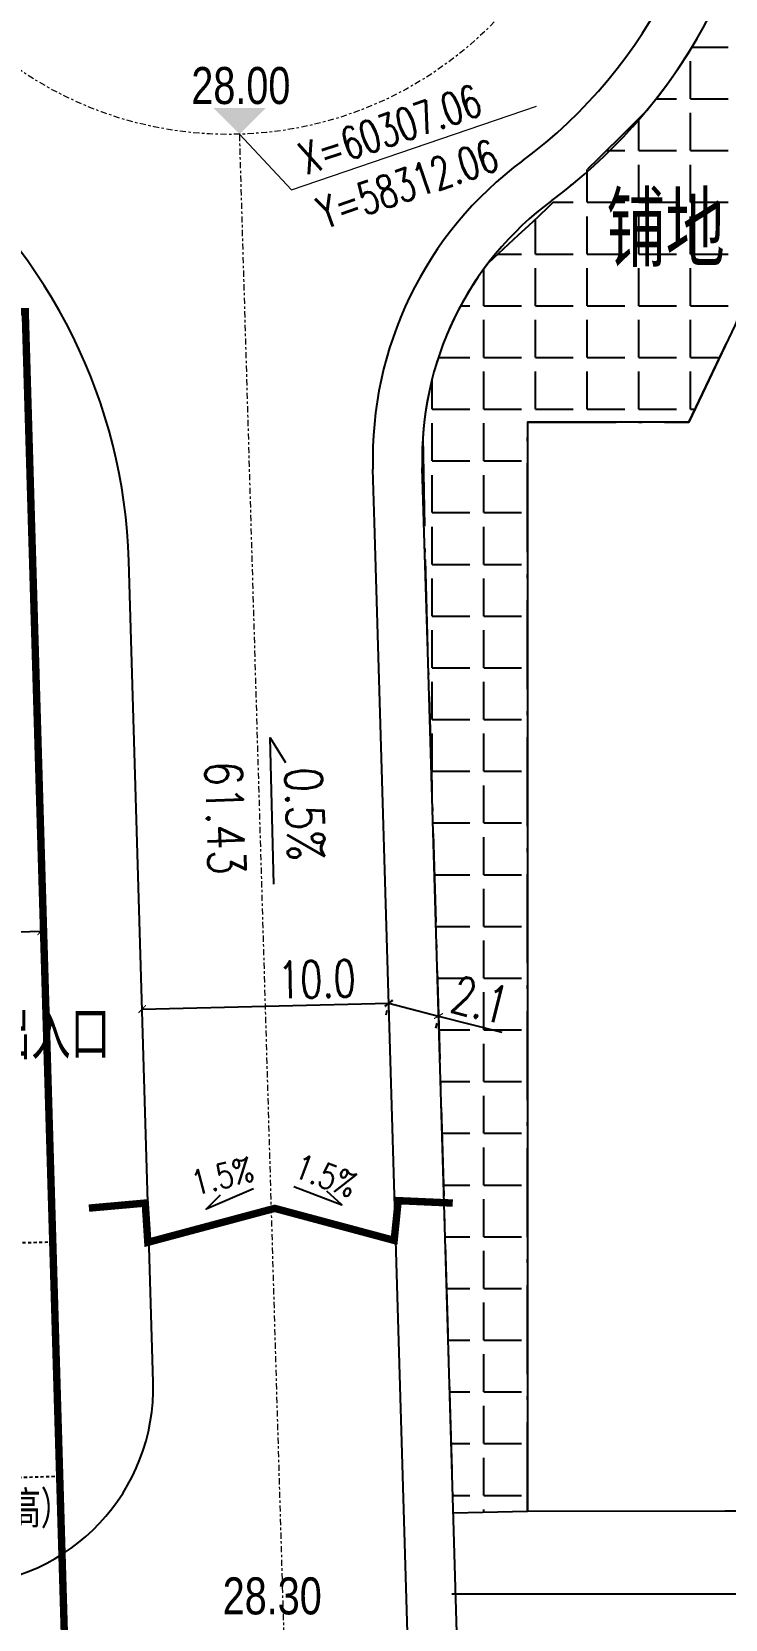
# Model space of a CAD drawing. Header units: inches. Extents: x 393 to 1582, y 246 to 1188.
# Drawn here: x 1267.7 to 1295.8, y 456.1 to 520.4 of the extents above; entities that cross this region are included whole.
import ezdxf

# ---------------------------------------------------------------- set-up
doc = ezdxf.new("R2010")
doc.units = ezdxf.units.IN
doc.header["$MEASUREMENT"] = 0
for name, pattern in [('ACAD_ISO10W100', [18.5, 12, -3, 0.5, -3]), ('CENTERX2', [4, 2.5, -0.5, 0.5, -0.5]), ('DASHED2', [0.375, 0.25, -0.125]), ('DOTE', [2.4200000000000004, 2, -0.2, 0.02, -0.2])]:
    doc.linetypes.add(name, pattern=pattern)
for name, color, linetype in [('ELEV', 1, 'Continuous'), ('FRAME', 7, 'Continuous'), ('JIAJU', 8, 'Continuous'), ('PUB_TEXT', 7, 'Continuous'), ('ROAD-TEXT', 4, 'Continuous'), ('roaddim', 2, 'Continuous'), ('roadradiu', 3, 'Continuous'), ('WALL', 40, 'Continuous'), ('车库边线', 4, 'DOTE')]:
    doc.layers.add(name, color=color, linetype=linetype)
for name, color, linetype, lineweight in [('ROAD', 1, 'Continuous', 25), ('ROAD-CENTER', 7, 'CENTERX2', 18), ('ROAD-ZB', 4, 'Continuous', 15)]:
    doc.layers.add(name, color=color, linetype=linetype, lineweight=lineweight)
doc.styles.add('_HZTXT', font='txt.shx', dxfattribs={"width": 0.8, "bigfont": 'hztxt.shx'})
doc.styles.add('DIM_FONT', font='SIMPLEX.shx', dxfattribs={"width": 0.8})
doc.styles.add('FLS', font='', dxfattribs={"width": 0.8})
doc.styles.add('HZ', font='simplex.shx', dxfattribs={"width": 0.7, "bigfont": 'hztxt.shx'})
doc.styles.get('FLS').set_extended_font_data('创艺繁隶书')
doc.dimstyles.new('NORMAL', dxfattribs={"dimtxt": 1.5, "dimasz": 0.3, "dimexe": 0.5, "dimexo": 0.3, "dimgap": 0.3, "dimtad": 1, "dimdec": 1, "dimzin": 1, "dimdsep": 46, "dimtxsty": 'HZ', "dimblk": 'ARCHTICK', "dimcen": 0, "dimclrt": 256, "dimadec": 0, "dimazin": 0, "dimtfac": 1, "dimtdec": 1, "dimtofl": 0, "dimtmove": 0, "dimatfit": 3, "dimldrblk": 'ARCHTICK', "dimfxl": 1, "dimtolj": 2, "dimtzin": 0, "dimarcsym": 0})

# ---------------------------------------------------------------- blocks, each defined once
blk = doc.blocks.new('_ARCHTICK')
at = {"color": 0, "linetype": 'ByBlock', "const_width": 0.15}
blk.add_lwpolyline([(-0.5, -0.5), (0.5, 0.5)], dxfattribs=at)
blk = doc.blocks.new('*D178')
at = {"layer": 'DEFPOINTS', "color": 0, "ltscale": 0.3, "transparency": 16777216}
for p in [(1272.125881652473, 480.8229958899674), (1282.123254135588, 481.0597119556252), (1282.123254135586, 481.0597119556785)]:
    blk.add_point(p, dxfattribs=at)
at = {"layer": 'roaddim', "color": 0, "lineweight": -2, "ltscale": 0.3, "transparency": 16777216}
for p, q in [((1272.118780294458, 481.1229118293811), (1272.114046055781, 481.3228557890434)), ((1282.116152777573, 481.3596278950388), (1282.111418538896, 481.5595718547012)), ((1272.125881652472, 480.8229958900208), (1282.123254135586, 481.0597119556785))]:
    blk.add_line(p, q, dxfattribs=at)
at = {"layer": 'roaddim', "color": 0, "lineweight": -2, "ltscale": 0.3, "transparency": 16777216, "xscale": 0.3, "yscale": 0.3, "zscale": 0.3}
for p, rotation in [((1282.123254135586, 481.0597119556785), 1.356386166508909), ((1272.125881652472, 480.8229958900208), 181.3563861665089)]:
    blk.add_blockref('_ARCHTICK', p, dxfattribs=dict(at, rotation=rotation))
at = {"layer": 'roaddim', "ltscale": 0.3, "transparency": 16777216, "insert": (1279.207486432564, 482.0409672041637), "char_height": 1.5, "attachment_point": 5, "rotation": 1.3563861665089094, "style": 'HZ'}
blk.add_mtext('\\A2;10.0', dxfattribs=at)
blk = doc.blocks.new('*D346')
at = {"layer": 'DEFPOINTS', "color": 0, "ltscale": 0.3, "transparency": 16777216}
for p in [(1282.123254135594, 481.0597119556251), (1284.139400615134, 480.5436314602485), (1284.139400615115, 480.5436314601779)]:
    blk.add_point(p, dxfattribs=at)
at = {"layer": 'roaddim', "color": 0, "lineweight": -2, "ltscale": 0.3, "transparency": 16777216}
for p, q in [((1282.048860583096, 480.7690822954962), (1281.999264881412, 480.575329188673)), ((1282.123254135576, 481.0597119555545), (1284.139400615115, 480.5436314601779)), ((1284.139400615115, 480.5436314601779), (1286.706629279587, 479.8864884131071)), ((1284.065007062635, 480.2530018001197), (1284.015411360951, 480.0592486932965))]:
    blk.add_line(p, q, dxfattribs=at)
at = {"layer": 'roaddim', "color": 0, "lineweight": -2, "ltscale": 0.3, "transparency": 16777216, "xscale": 0.3, "yscale": 0.3, "zscale": 0.3}
for p, rotation in [((1282.123254135576, 481.0597119555545), 165.6420770955957), ((1284.139400615115, 480.5436314601779), 345.6420770955958)]:
    blk.add_blockref('_ARCHTICK', p, dxfattribs=dict(at, rotation=rotation))
at = {"layer": 'roaddim', "ltscale": 0.3, "transparency": 16777216, "insert": (1285.828707211161, 481.1950669708444), "char_height": 1.5, "attachment_point": 5, "rotation": 345.64207709559577, "style": 'HZ'}
blk.add_mtext('\\A2;2.1', dxfattribs=at)
blk = doc.blocks.new('*D195')
at = {"layer": 'DEFPOINTS', "color": 0, "ltscale": 0.3, "transparency": 16777216}
for p in [(1262.533112839491, 483.8173690470568), (1268.030706569183, 483.9800441315084), (1268.030706569181, 483.9800441315811)]:
    blk.add_point(p, dxfattribs=at)
at = {"layer": 'roaddim', "color": 0, "lineweight": -2, "ltscale": 0.3, "transparency": 16777216}
for p, q in [((1268.021833382758, 484.2799128804015), (1268.01591792514, 484.4798253797362)), ((1262.524239653067, 484.1172377959498), (1262.518324195448, 484.3171502952846)), ((1262.533112839489, 483.8173690471295), (1268.030706569181, 483.9800441315811))]:
    blk.add_line(p, q, dxfattribs=at)
at = {"layer": 'roaddim', "color": 0, "lineweight": -2, "ltscale": 0.3, "transparency": 16777216, "xscale": 0.3, "yscale": 0.3, "zscale": 0.3}
for p, rotation in [((1262.533112839489, 483.8173690471295), 181.6949009589033), ((1268.030706569181, 483.9800441315811), 1.694900958903327)]:
    blk.add_blockref('_ARCHTICK', p, dxfattribs=dict(at, rotation=rotation))
at = {"layer": 'roaddim', "ltscale": 0.3, "transparency": 16777216, "insert": (1265.250853551849, 484.9482472104809), "char_height": 1.5, "attachment_point": 5, "rotation": 1.694900958903327, "style": 'HZ'}
blk.add_mtext('\\A2;5.5', dxfattribs=at)
blk = doc.blocks.new('*D230')
at = {"layer": 'DEFPOINTS', "color": 0, "ltscale": 0.3, "transparency": 16777216}
for p in [(1275.635495153657, 531.2640353298186), (1265.595812215624, 520.1193161092372)]:
    blk.add_point(p, dxfattribs=at)
at = {"layer": 'roadradiu', "color": 0, "lineweight": -2, "ltscale": 0.3, "transparency": 16777216}
blk.add_line((1269.109701243933, 524.0199678364378), (1265.595812215624, 520.1193161092372), dxfattribs=at)
at = {"layer": 'roadradiu', "color": 0, "lineweight": -2, "ltscale": 0.3, "transparency": 16777216, "xscale": 0.3, "yscale": 0.3, "zscale": 0.3, "rotation": 227.9859980761087}
blk.add_blockref('_ARCHTICK', (1265.595812215624, 520.1193161092372), dxfattribs=at)
at = {"layer": 'roadradiu', "ltscale": 0.3, "transparency": 16777216, "insert": (1266.773420043107, 522.9953141629142), "char_height": 1.5, "attachment_point": 5, "rotation": 47.98599807610869, "style": 'HZ'}
blk.add_mtext('\\A2;R15.0', dxfattribs=at)
blk = doc.blocks.new('*D366')
at = {"layer": 'DEFPOINTS', "color": 0, "ltscale": 0.3, "transparency": 16777216}
for p in [(1186.266564811057, 889.5602582818965), (1351.243188341855, 417.5616209020873)]:
    blk.add_point(p, dxfattribs=at)
at = {"layer": 'roadradiu', "color": 0, "lineweight": -2, "ltscale": 0.3, "transparency": 16777216}
blk.add_line((1189.230186723335, 881.0813266953061), (1186.266564811057, 889.5602582818965), dxfattribs=at)
at = {"layer": 'roadradiu', "color": 0, "lineweight": -2, "ltscale": 0.3, "transparency": 16777216, "xscale": 0.5, "yscale": 0.5, "zscale": 0.5, "rotation": 109.2659378040136}
blk.add_blockref('_ARCHTICK', (1186.266564811057, 889.5602582818965), dxfattribs=at)
at = {"layer": 'roadradiu', "ltscale": 0.3, "transparency": 16777216, "insert": (1189.256270614178, 884.1889696333924), "char_height": 1.5, "attachment_point": 5, "rotation": 289.2659378040137, "style": 'HZ'}
blk.add_mtext('\\A2;R500.0', dxfattribs=at)
blk = doc.blocks.new('*D367')
at = {"layer": 'DEFPOINTS', "color": 0, "ltscale": 0.3, "transparency": 16777216}
for p in [(1102.699822334727, 855.8109969237985), (1268.803820426708, 491.9298874692677)]:
    blk.add_point(p, dxfattribs=at)
at = {"layer": 'roadradiu', "color": 0, "lineweight": -2, "ltscale": 0.3, "transparency": 16777216}
blk.add_line((1105.544353302054, 849.5795329243863), (1102.699822334727, 855.8109969237985), dxfattribs=at)
at = {"layer": 'roadradiu', "color": 0, "lineweight": -2, "ltscale": 0.3, "transparency": 16777216, "xscale": 0.5, "yscale": 0.5, "zscale": 0.5, "rotation": 114.5356906864757}
blk.add_blockref('_ARCHTICK', (1102.699822334727, 855.8109969237985), dxfattribs=at)
at = {"layer": 'roadradiu', "ltscale": 0.3, "transparency": 16777216, "insert": (1105.284905728324, 852.6764365322638), "char_height": 1.5, "attachment_point": 5, "rotation": 294.5356906864757, "style": 'HZ'}
blk.add_mtext('\\A2;R400.0', dxfattribs=at)
blk = doc.blocks.new('*D368')
at = {"layer": 'DEFPOINTS', "color": 0, "ltscale": 0.3, "transparency": 16777216}
for p in [(1082.316932487506, 845.7979993793334), (1268.803820426708, 491.9298874692678)]:
    blk.add_point(p, dxfattribs=at)
at = {"layer": 'roadradiu', "color": 0, "lineweight": -2, "ltscale": 0.3, "transparency": 16777216}
blk.add_line((1085.510520443466, 839.738007962873), (1082.316932487506, 845.7979993793334), dxfattribs=at)
at = {"layer": 'roadradiu', "color": 0, "lineweight": -2, "ltscale": 0.3, "transparency": 16777216, "xscale": 0.5, "yscale": 0.5, "zscale": 0.5, "rotation": 117.7890269071793}
blk.add_blockref('_ARCHTICK', (1082.316932487506, 845.7979993793334), dxfattribs=at)
at = {"layer": 'roadradiu', "ltscale": 0.3, "transparency": 16777216, "insert": (1085.075738869174, 842.8151966120554), "char_height": 1.5, "attachment_point": 5, "rotation": 297.7890269071793, "style": 'HZ'}
blk.add_mtext('\\A2;R400.0', dxfattribs=at)

msp = doc.modelspace()

# ---------------------------------------------------------------- hatches: boundary and pattern name
at = {"layer": 'JIAJU', "linetype": 'ACAD_ISO10W100', "ltscale": 0.3}
h = msp.add_hatch(dxfattribs=at)
h.set_pattern_fill('ANGLE', color=0, scale=0.3, style=0)
h.set_pattern_definition([(0, (-57035.97997173201, -59790.78773423353), (0, 2.0955), [1.524, -0.5715]), (90, (-57035.97997173201, -59790.78773423353), (-2.0955, 1.283081307217396e-16), [1.524, -0.5715])])
edge = h.paths.add_edge_path()
edge.add_line((1283.503452798855, 503.9851972423194), (1283.592191480072, 499.0363687327181))
edge.add_line((1283.592191480072, 499.0363687327181), (1284.734983716562, 460.4161132731306))
edge.add_line((1284.734983716562, 460.4161132731306), (1287.749874075876, 460.4904105548986))
edge.add_line((1287.749874075876, 460.4904105548986), (1287.74678244041, 504.6106896398188))
edge.add_line((1287.74678244041, 504.6106896398188), (1294.291095964947, 504.6111722267152))
edge.add_line((1294.291095964947, 504.6111722267152), (1309.308493385748, 536.1667791065984))
edge.add_line((1309.308493385748, 536.1667791065985), (1328.380088110208, 536.1667196382906))
edge.add_line((1328.380088110208, 536.1667196382906), (1328.380088110208, 538.4720168085252))
edge.add_line((1328.380088110208, 538.4720168085252), (1296.440835540694, 538.4151059753705))
edge.add_arc((1275.635495153665, 531.2640353297458), 21.99999999997398, -39.6120568156835, 18.968523411346098, ccw=False)
edge.add_arc((1162.825424030272, 645.6686975724507), 182.5702879474493, 312.49720502657226, 315.29444399457816, ccw=False)
edge.add_arc((1296.47629516219, 503.1453395026174), 13.00000000026364, 142.5082929573078, 176.2958584262834)

# ---------------------------------------------------------------- linework, layer by layer
at = {"layer": 'ELEV', "color": 0, "linetype": 'ACAD_ISO10W100', "ltscale": 0.3}
msp.add_line((1262.219459138252, 497.7937512666531, 0.002261849602265817), (1267.716913437567, 497.9611383482543, 0.002290351380237512), dxfattribs=at)
at = {"layer": 'ELEV', "color": 0}
msp.add_solid([(1275.018498121224, 517.3312581698766), (1277.1398184648, 517.3312581698766), (1276.079158293012, 516.2705979980884)], dxfattribs=at)
msp.add_solid([(1275.018498121224, 517.3312581698766), (1277.1398184648, 517.3312581698766), (1276.079158293012, 516.2705979980884)], dxfattribs=at)
msp.add_solid([(1275.018498121224, 517.3312581698766), (1277.1398184648, 517.3312581698766), (1276.079158293012, 516.2705979980884)], dxfattribs=at)
msp.add_solid([(1275.018498121224, 517.3312581698766), (1277.1398184648, 517.3312581698766), (1276.079158293012, 516.2705979980884)], dxfattribs=at)
at = {"layer": 'JIAJU', "color": 0, "linetype": 'ACAD_ISO10W100', "ltscale": 0.3}
msp.add_lwpolyline([(1283.503452798855, 503.9851972423194), (1283.592191480072, 499.0363687327181), (1284.734983716562, 460.4161132731306), (1287.749874075876, 460.4904105548986, 0.02959805427590614), (1287.749874075876, 460.4904105548986), (1287.74678244041, 504.6106896398188), (1294.291095964947, 504.6111722267152), (1309.308493385748, 536.1667791065985), (1328.380088110208, 536.1667196382906), (1328.380088110208, 538.4720168085252), (1296.440835540694, 538.4151059753705, -0.2613220532045017), (1292.583835174695, 517.2371407863967, -0.01220586359084263), (1286.161556393222, 511.0577452135759, 0.1485035085030718)], format="xyb", close=True, dxfattribs=at)
at = {"layer": 'ROAD', "color": 0, "linetype": 'Continuous'}
for p, q in [((1281.546765530432, 500.5419384619591), (1281.482857830256, 502.701676363321)), ((1281.546765530432, 500.5419384619591), (1281.482857830256, 502.701676363321)), ((1283.702400152333, 495.3119060168602), (1283.481982807805, 502.7608314485761)), ((1283.702400152333, 495.3119060168602), (1283.481982807805, 502.7608314485761)), ((1283.016239328166, 450.8815963205626), (1281.546765530411, 500.5419384619445)), ((1272.572892240599, 465.7164327282508), (1271.588601199118, 498.9804834337402)), ((1268.502907630756, 471.3985354061652, 0.002289498533114072), (1267.780848530828, 495.8004749747261, 0.002289498533114072)), ((1285.015364305736, 450.9407514058103), (1283.702400152318, 495.3119060168747)), ((1285.015364305736, 450.9407514058103), (1283.702400152318, 495.3119060168747))]:
    msp.add_line(p, q, dxfattribs=at)
at = {"layer": 'ROAD', "color": 0, "linetype": 'DASHED2', "ltscale": 0.5}
for p, q in [((1263.005318893499, 471.2356916017371, 0.002263878594174247), (1268.502907630734, 471.3985354061506, 0.002292380720569016)), ((1268.783892115041, 461.9026833264934, 0.002289498533114072), (1268.560401124445, 469.4555465860968, 0.002289498533114072)), ((1263.286298428132, 461.7400067959816), (1268.78389211579, 461.9026833007075, 2.850213944966288e-05))]:
    msp.add_line(p, q, dxfattribs=at)
at = {"layer": 'ROAD', "color": 0, "ltscale": 0.3}
msp.add_line((1284.685900876176, 457.1300845006982), (1318.693470680607, 457.1325291538588), dxfattribs=at)
at = {"layer": 'ROAD', "color": 0, "linetype": 'Continuous'}
for centre, radius, start, end in [((1275.635495153635, 531.2640353297603), 20, 306.5448201286308, 55.25352081031002), ((1275.635495153635, 531.2640353297603), 22, 306.5448201286308, 38.4968314817443), ((1249.598226280302, 498.3297830959264), 22, 1.6949009590849, 100.3202827901233), ((1296.476295161928, 503.1453395027048), 15, 126.5448201286307, 181.6949155496541), ((1296.476295161928, 503.1453395027048), 13, 126.5448201286307, 181.6949155496541)]:
    msp.add_arc(centre, radius, start, end, dxfattribs=at)
at = {"layer": 'ROAD', "color": 0}
msp.add_arc((1264.576392270117, 465.4798144235893), 8, 271.6949216496367, 1.6949009590849, dxfattribs=at)
at = {"layer": 'ROAD-CENTER', "color": 5, "ltscale": 0.1}
msp.add_line((1281.04900137464, 348.3165261398818), (1276.079158293019, 516.2705979980884), dxfattribs=at)
msp.add_circle((1275.635495153635, 531.2640353297603), 15, dxfattribs=at)
at = {"layer": 'ROAD-TEXT', "color": 0}
msp.add_lwpolyline([(1277.462724461142, 485.8929692766533), (1277.462724461142, 485.8929692766533), (1277.310584386303, 491.8190990682479), (1277.934425903369, 490.8173792272274)], dxfattribs=at)
at = {"layer": 'ROAD-TEXT', "color": 0, "ltscale": 0.3}
for points in [[(1276.639654354361, 473.5408824710531), (1274.71804297466, 472.7229067952058), (1275.308239974854, 473.2973205789231)], [(1278.271408916038, 473.6392756175692), (1280.221816871513, 472.8925606064359), (1279.610883674302, 473.4448687835166)]]:
    msp.add_lwpolyline(points, dxfattribs=at)
at = {"layer": 'ROAD-TEXT', "color": 0, "const_width": 0.2999999999999999}
msp.add_lwpolyline([(1269.9682092323, 472.7619828615344), (1272.252865305892, 472.966087932181), (1272.355978342728, 471.375782211725), (1277.500589280485, 472.7517780372355), (1282.342072421985, 471.4541444356647), (1282.506297414156, 473.0648290581804), (1284.717526477814, 472.9661914371018)], dxfattribs=at)
at = {"layer": 'ROAD-ZB', "color": 0, "ltscale": 0.3}
for points in [[(1278.177827483226, 514.0192349621713), (1288.11439350174, 517.4125601395928)], [(1278.177827483226, 514.0192349621713), (1288.11439350174, 517.4125601395928)], [(1278.177827483226, 514.0192349621713), (1286.964917821032, 517.0200155964477)], [(1276.079158293019, 516.2705979980884), (1278.177827483226, 514.0192349621713)], [(1276.079158293019, 516.2705979980884), (1278.177827483226, 514.0192349621713)], [(1276.079158293019, 516.2705979980884), (1278.177827483226, 514.0192349621713)]]:
    msp.add_lwpolyline(points, dxfattribs=at)
at = {"layer": 'WALL', "color": 0}
msp.add_lwpolyline([(1341.617519297406, 576.5007826294233), (1341.617519297413, 565.5007826294305), (1328.88613807918, 565.5007826294305), (1328.886138079187, 536.1667791065985), (1309.308493385748, 536.1667791065985), (1294.291095964947, 504.6111722267152), (1287.746782438729, 504.6107136477431), (1287.749874075876, 460.4904105548986), (1295.748289675788, 460.4909711380306), (1310.01424095384, 460.4909711380379), (1310.014240953833, 492.7806569018422), (1314.851922269723, 492.7807117705443), (1314.851922269737, 499.454558783843), (1322.329409799838, 515.1667791065985), (1348.903771613449, 515.1667791065985), (1348.903771613449, 560.4952292481095), (1420.874654667257, 560.4952292481022), (1420.872775863603, 576.4830492544271)], dxfattribs=at)
at = {"layer": '车库边线', "color": 0, "linetype": 'DASHED2', "ltscale": 0.5, "const_width": 0.3, "elevation": 0.9369604230422974}
msp.add_lwpolyline([(1157.186087284748, 505.821108889998), (1217.909511355583, 507.6179449136899), (1217.879198813216, 508.6423463286692), (1219.378732511928, 508.6802952381759), (1219.408855159914, 507.6623112352673), (1267.387856894909, 509.0820335256058), (1270.185892786621, 414.5234217342359), (1270.185892786621, 414.5234217342359), (1265.688136810307, 414.3903536195931), (1266.193637417798, 397.2978041476154), (1260.696151107886, 397.1351308202639), (1260.704916732926, 396.8352588874323), (1257.906141631714, 396.7524417538289), (1258.110226702041, 389.8554605555101), (1125.468278155511, 385.9305199737128)], dxfattribs=at)
at = {"layer": '车库边线', "color": 0, "linetype": 'DASHED2', "ltscale": 0.5, "elevation": 0.0022894985416204}
msp.add_lwpolyline([(1157.18607631061, 505.8211085698632), (1217.909497497255, 507.6179445083172), (1217.87918495499, 508.6423459197241), (1219.378718582493, 508.6802948232062), (1219.40884123026, 507.6623108277846), (1267.387840686367, 509.0820330507623), (1270.185876567529, 414.5234216211821), (1270.185876567529, 414.5234216211821), (1265.688137467341, 414.3903313061228), (1266.193621410502, 397.2978041050511), (1260.696135358952, 397.1351307853393), (1260.704900986633, 396.8352588567132), (1257.906126013893, 396.7524417269079), (1258.110211083398, 389.8554605565797), (1125.468268841485, 385.9305201611051)], dxfattribs=at)

# ---------------------------------------------------------------- texts
at = {"layer": 'ELEV', "color": 0, "width": 0.8}
for s, style, p in [('28.00', 'FLS', (1274.120109172234, 517.4948918079964)), ('28.00', 'FLS', (1274.120109172234, 517.4948918079964)), ('28.00', 'FLS', (1274.120109172234, 517.4948918079964)), ('28.00', 'FLS', (1274.120109172234, 517.4948918079964)), ('（库底标高）', '_HZTXT', (1262.016483200213, 459.8079778619058)), ('28.30', 'FLS', (1275.391765961803, 456.3012574007872))]:
    msp.add_text(s, height=1.5, dxfattribs=dict(at, style=style)).set_placement(p)
at = {"layer": 'FRAME', "color": 0, "style": '_HZTXT', "width": 0.8000000001629815}
msp.add_text('地下车库出入口', height=2, dxfattribs=at).set_placement((1259.628672253342, 478.7912500350276))
at = {"layer": 'PUB_TEXT', "color": 0, "style": '_HZTXT', "width": 0.8}
msp.add_text('铺地', height=3, dxfattribs=at).set_placement((1290.944810281233, 510.8918890701817))
at = {"layer": 'ROAD-TEXT', "color": 0, "style": 'DIM_FONT', "width": 0.8}
for s, p in [('61.43', (1274.660798311577, 490.8599545519019)), ('0.5%', (1277.90961475669, 490.6076098268887))]:
    msp.add_text(s, height=1.5, rotation=272.0381539401433, dxfattribs=at).set_placement(p)
at = {"layer": 'ROAD-TEXT', "color": 0, "ltscale": 0.3, "style": 'DIM_FONT', "width": 0.8}
for rotation, p in [(14.36370313872872, (1274.272685854472, 473.2631331465155)), (339.669155319028, (1278.205072370432, 474.0495172746151))]:
    msp.add_text('1.5%', height=1, rotation=rotation, dxfattribs=at).set_placement(p)
at = {"layer": 'ROAD-ZB', "color": 0, "ltscale": 0.3, "style": 'HZ', "width": 0.7}
for s, p in [('X=60307.06', (1278.766443855691, 514.6164415981613)), ('X=60307.06', (1278.766443855691, 514.6164415981613)), ('X=60307.06', (1278.766443855691, 514.6164415981613)), ('Y=58312.06', (1279.517632011085, 512.4161367658227)), ('Y=58312.06', (1279.517632011085, 512.4161367658227)), ('Y=58312.06', (1279.517632011085, 512.4161367658227))]:
    msp.add_text(s, height=1.3, rotation=18.85000000009384, dxfattribs=at).set_placement(p)

# ---------------------------------------------------------------- dimensions: what is measured, and where the dimension line sits
at = {"layer": 'roaddim', "color": 0, "ltscale": 0.3}
for p1, p2, distance, picture, middle in [((1262.533112839491, 483.8173690470567), (1268.030706569183, 483.9800441315084), 7.273145722068198e-11, '*D195', (1265.250853551849, 484.9482472104809)), ((1282.123254135594, 481.0597119556251), (1284.139400615134, 480.5436314602485), -7.313062719867374e-11, '*D346', (1285.828707211161, 481.1950669708444))]:
    dim = msp.add_aligned_dim(p1=p1, p2=p2, distance=distance, dimstyle='NORMAL', override={"dimzin": 0}, dxfattribs=at)
    dim.commit()
    dim.dimension.update_dxf_attribs({"geometry": picture, "text_midpoint": middle})
dim = msp.add_linear_dim(base=(1282.123254135586, 481.0597119556785), p1=(1272.125881652473, 480.8229958899674), p2=(1282.123254135587, 481.0597119556251), angle=1.3563861665092614, dimstyle='NORMAL', override={"dimzin": 0}, dxfattribs=at)
dim.commit()
dim.dimension.update_dxf_attribs({"geometry": '*D178', "text_midpoint": (1279.232341185614, 480.991261416216), "dimtype": 161})
at = {"layer": 'roadradiu', "color": 0, "ltscale": 0.3}
for center, mpoint, override, picture, middle in [((1351.243188341855, 417.5616209020873), (1186.266564811057, 889.5602582818965), {"dimasz": 0.5, "dimzin": 0}, '*D366', (1188.265073475681, 883.8425187239777)), ((1268.803820426708, 491.9298874692677), (1102.699822334727, 855.8109969237985), {"dimasz": 0.5, "dimzin": 0}, '*D367', (1104.329717816006, 852.2404135372724)), ((1268.803820426708, 491.9298874692678), (1082.316932487506, 845.7979993793334), {"dimasz": 0.5, "dimzin": 0}, '*D368', (1084.14683507541, 842.3256685312151)), ((1275.635495153657, 531.2640353298186), (1265.595812215624, 520.1193161092372), {"dimzin": 0}, '*D230', (1267.553550388544, 522.2925363572547))]:
    dim = msp.add_radius_dim(center=center, mpoint=mpoint, dimstyle='NORMAL', override=override, dxfattribs=at)
    dim.commit()
    dim.dimension.update_dxf_attribs({"geometry": picture, "text_midpoint": middle, "dimtype": 164})

doc.saveas('drawing.dxf')
